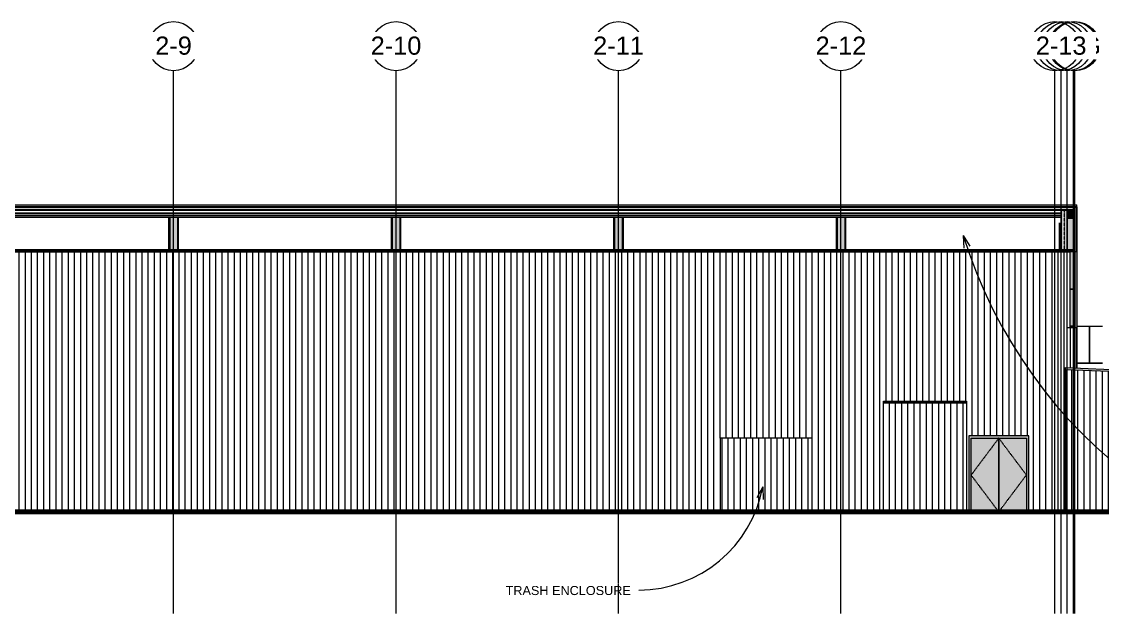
# Model space of a CAD drawing. Header units: inches. Extents: x 20478 to 36715, y -248 to 750.
# Drawn here: x 34503 to 35909, y -132 to 638 of the extents above; entities that cross this region are included whole.
import ezdxf

# ---------------------------------------------------------------- set-up
doc = ezdxf.new("R2010")
doc.units = ezdxf.units.IN
doc.header["$MEASUREMENT"] = 0
for name, pattern in [('Dash 1_16_', [0.125, 0.0625, -0.0625]), ('Grid Line 1_2_', [0.875, 0.5, -0.125, 0.125, -0.125]), ('Hidden 1_8_', [0.1875, 0.125, -0.0625])]:
    doc.linetypes.add(name, pattern=pattern)
for name, color, linetype, lineweight in [('A-CLNG', 13, 'Continuous', 13), ('A-DOOR', 31, 'Continuous', 13), ('A-DOOR-FRAM', 31, 'Continuous', 9), ('A-GLAZ-CWMG', 51, 'Continuous', 9), ('A-ROOF', 132, 'Continuous', 13), ('A-WALL-PATT', 111, 'Continuous', 13), ('C-TOPO', 7, 'Continuous', 9), ('G-ANNO-TEXT', 231, 'Continuous', 9), ('L-SITE-WALL', 31, 'Continuous', 13), ('S-BEAM', 12, 'Continuous', 9), ('S-COLS', 52, 'Continuous', 9), ('S-GRID', 1, 'Continuous', 9), ('S-GRID-IDEN', 1, 'Continuous', 9)]:
    doc.layers.add(name, color=color, linetype=linetype, lineweight=lineweight)
doc.styles.add('Arial', font='arial.ttf', dxfattribs={"height": 23.60479})
doc.styles.add('Arial_1', font='arial.ttf', dxfattribs={"height": 11.802395})
pattern_1 = [(90, (-84636.121, 0), (-8, 5e-16), [])]

# ---------------------------------------------------------------- blocks, each defined once
blk = doc.blocks.new('Girt_Z - 10_D-1076032-Elevation - North')
at = {"layer": 'S-BEAM'}
for points in [[(-22922.5, 142.6), (-22922.5, 144), (-23030.5, 144), (-23030.5, 142.6)], [(-22922.5, 142.1), (-22922.5, 142.6), (-23030.5, 142.6), (-23030.5, 142.1)], [(-23030.5, 142), (-22922.5, 142), (-22922.5, 142.1), (-23030.5, 142.1)]]:
    blk.add_hatch(color=256, dxfattribs=at).paths.add_polyline_path(points, flags=0)
for p, q in [((-23030.5, 142.6), (-22922.5, 142.6)), ((-23030.5, 142.1), (-22922.5, 142.1)), ((-23030.5, 142), (-22922.5, 142))]:
    blk.add_line(p, q, dxfattribs=at)
blk = doc.blocks.new('Girt_Z - 10_D-1074189-Elevation - North')
at = {"layer": 'S-BEAM'}
h = blk.add_hatch(color=256, dxfattribs=at)
h.paths.add_polyline_path([(-25266.6, 388.7), (-22799.9, 388.7), (-22799.9, 389.2), (-25977.1, 389.2), (-25977.1, 388.7), (-25275.3, 388.7)], flags=0)
h.paths.add_polyline_path([(-25981, 388.7), (-25980.8, 388.7), (-25980.8, 389.2), (-25981, 389.2)], flags=0)
h = blk.add_hatch(color=256, dxfattribs=at)
h.paths.add_polyline_path([(-22804.3, 386.4), (-22799.9, 386.4), (-22799.9, 388.7), (-25977.1, 388.7), (-25977.1, 386.4), (-22813, 386.4)], flags=0)
h.paths.add_polyline_path([(-25981, 386.4), (-25980.8, 386.4), (-25980.8, 388.7), (-25981, 388.7)], flags=0)
h = blk.add_hatch(color=256, dxfattribs=at)
h.paths.add_polyline_path([(-24428.6, 386.2), (-22799.9, 386.2), (-22799.9, 386.4), (-25977.1, 386.4), (-25977.1, 386.2), (-24437.2, 386.2)], flags=0)
h.paths.add_polyline_path([(-25981, 386.2), (-25980.8, 386.2), (-25980.8, 386.4), (-25981, 386.4), (-25981, 386.2)], flags=0)
h = blk.add_hatch(color=256, dxfattribs=at)
h.paths.add_polyline_path([(-23633.7, 386.1), (-22799.9, 386.2), (-22799.9, 386.2), (-25977.1, 386.2), (-25977.1, 386.1), (-23642.4, 386.1)], flags=0)
h.paths.add_polyline_path([(-25981, 386.1), (-25980.8, 386.2), (-25980.8, 386.2), (-25981, 386.2), (-25981, 386.1)], flags=0)
h = blk.add_hatch(color=256, dxfattribs=at)
h.paths.add_polyline_path([(-25981, 383.8), (-25980.8, 383.8), (-25980.8, 386.1), (-25981, 386.1), (-25981, 385.8)], flags=0)
h.paths.add_polyline_path([(-25977.1, 383.8), (-22799.9, 383.8), (-22799.9, 386.1), (-25977.1, 386.1), (-25977.1, 385.8)], flags=0)
h = blk.add_hatch(color=256, dxfattribs=at)
h.paths.add_polyline_path([(-25266.6, 383.4), (-22799.9, 383.4), (-22799.9, 383.8), (-25977.1, 383.8), (-25977.1, 383.4), (-25275.3, 383.4)], flags=0)
h.paths.add_polyline_path([(-25981, 383.4), (-25980.8, 383.4), (-25980.8, 383.8), (-25981, 383.8)], flags=0)
h = blk.add_hatch(color=256, dxfattribs=at)
h.paths.add_polyline_path([(-24402.7, 383.3), (-22799.9, 383.3), (-22799.9, 383.4), (-25977.1, 383.4), (-25977.1, 383.3), (-24411.3, 383.3)], flags=0)
h.paths.add_polyline_path([(-25981, 383.3), (-25980.8, 383.3), (-25980.8, 383.4), (-25981, 383.4)], flags=0)
for p, q in [((-25977.1, 389.2), (-22799.9, 389.2)), ((-25977.1, 388.7), (-22799.9, 388.7)), ((-25977.1, 386.2), (-22799.9, 386.2)), ((-25977.1, 386.1), (-22799.9, 386.1)), ((-25977.1, 383.8), (-22799.9, 383.8)), ((-25977.1, 383.4), (-22799.9, 383.4)), ((-25977.1, 383.3), (-22799.9, 383.3)), ((-22799.9, 389.2), (-22799.9, 388.7)), ((-22799.9, 388.7), (-22799.9, 386.4)), ((-22799.9, 386.4), (-22799.9, 386.2)), ((-22799.9, 386.2), (-22799.9, 386.1)), ((-22799.9, 386.1), (-22799.9, 383.8)), ((-22799.9, 383.8), (-22799.9, 383.4)), ((-22799.9, 383.4), (-22799.9, 383.3))]:
    blk.add_line(p, q, dxfattribs=at)
blk = doc.blocks.new('Girt_Z - 10_D-1076415-Elevation - North')
at = {"layer": 'S-BEAM'}
h = blk.add_hatch(color=256, dxfattribs=at)
h.paths.add_polyline_path([(-22787.7, 289.7), (-22781.6, 289.7), (-22781.6, 289.8), (-22787.7, 289.8)], flags=0)
h.paths.add_polyline_path([(-22781.5, 289.9), (-22781.4, 289.9), (-22781.4, 292.2), (-22782, 292.7), (-22782, 292.6), (-22781.5, 292.2)], flags=0)
for p, q in [((-22781.6, 289.8), (-22787.7, 289.8)), ((-22787.7, 289.7), (-22781.6, 289.7)), ((-22781.4, 292.2), (-22782, 292.7)), ((-22782, 292.7), (-22782, 292.6)), ((-22782, 292.6), (-22781.5, 292.2)), ((-22781.5, 292.2), (-22781.5, 289.9)), ((-22781.4, 289.9), (-22781.4, 292.2))]:
    blk.add_line(p, q, dxfattribs=at)
for radius, end in [(0.188, 0), (0.0782, 356.9576)]:
    blk.add_arc((-22781.6, 289.9), radius, 270, end, dxfattribs=at)
blk = doc.blocks.new('Rectangular Mullion - Profile_Polycarbonate_Upper and left-984191-Elevation - North')
at = {"layer": 'A-GLAZ-CWMG'}
for points in [[(-24376.7, 393.4), (-22783.6, 393.4), (-22783.6, 396.2), (-25977.1, 396.2), (-25977.1, 393.4), (-24385.4, 393.4)], [(-24385.4, 392.8), (-22783.6, 392.8), (-22783.6, 393.4), (-25977.1, 393.4), (-25977.1, 392.8), (-24394, 392.8)], [(-22783.6, 392.6), (-22783.6, 392.8), (-25977.1, 392.8), (-25977.1, 392.6), (-22787.1, 392.6)]]:
    blk.add_hatch(color=256, dxfattribs=at).paths.add_polyline_path(points, flags=0)
for p, q in [((-25977.1, 396.2), (-22783.6, 396.2)), ((-22783.6, 396.2), (-22783.6, 393.4)), ((-25977.1, 393.4), (-22783.6, 393.4)), ((-25977.1, 392.8), (-22783.6, 392.8)), ((-25977.1, 392.6), (-22783.6, 392.6)), ((-22783.6, 392.8), (-22783.6, 392.6))]:
    blk.add_line(p, q, dxfattribs=at)
blk = doc.blocks.new('Rectangular Mullion - Profile_Polycarbonate_Lower-984192-Elevation - North')
at = {"layer": 'A-GLAZ-CWMG'}
for points in [[(-22787.1, 340.5), (-22783.6, 340.5), (-22783.6, 340.7), (-25977.1, 340.7), (-25977.1, 340.5), (-22795.7, 340.5)], [(-22787.1, 340), (-22783.6, 340), (-22783.6, 340.5), (-25977.1, 340.5), (-25977.1, 340), (-22795.7, 340)], [(-24359.5, 338.5), (-22783.6, 338.5), (-22783.6, 340), (-25977.1, 340), (-25977.1, 338.5), (-24394, 338.5)]]:
    blk.add_hatch(color=256, dxfattribs=at).paths.add_polyline_path(points, flags=0)
for p, q in [((-22783.6, 340.7), (-25977.1, 340.7)), ((-22783.6, 340.5), (-25977.1, 340.5)), ((-22783.6, 340), (-25977.1, 340)), ((-22783.6, 338.5), (-25977.1, 338.5)), ((-22783.6, 340.7), (-22783.6, 340.5)), ((-22783.6, 340), (-22783.6, 338.5))]:
    blk.add_line(p, q, dxfattribs=at)
blk = doc.blocks.new('Rectangular Mullion - Profile_Polycarbonate_Upper and left-1078146-Elevation - North')
at = {"layer": 'A-GLAZ-CWMG'}
for points in [[(-22783.6, 338.5), (-22783.4, 338.5), (-22783.4, 396.2), (-22783.6, 396.2), (-22783.6, 338.9)], [(-22782.8, 338.5), (-22782.8, 396.2), (-22783.4, 396.2), (-22783.4, 338.5)], [(-22782.8, 338.5), (-22780, 338.5), (-22780, 396.2), (-22782.8, 396.2), (-22782.8, 338.9)]]:
    blk.add_hatch(color=256, dxfattribs=at).paths.add_polyline_path(points, flags=0)
for p, q in [((-22783.6, 396.2), (-22783.4, 396.2)), ((-22783.4, 396.2), (-22782.8, 396.2)), ((-22783.4, 396.2), (-22783.4, 338.5)), ((-22782.8, 396.2), (-22780, 396.2)), ((-22782.8, 396.2), (-22782.8, 338.5)), ((-22780, 396.2), (-22780, 338.5)), ((-22783.6, 393.4), (-22783.6, 340)), ((-22783.4, 338.5), (-22783.6, 338.5)), ((-22782.8, 338.5), (-22783.4, 338.5)), ((-22780, 338.5), (-22782.8, 338.5))]:
    blk.add_line(p, q, dxfattribs=at)
blk = doc.blocks.new('Rectangular Mullion - Profile_Polycarbonate_Upper and left-1075928-Elevation - North')
at = {"layer": 'A-GLAZ-CWMG'}
blk.add_hatch(color=256, dxfattribs=at).paths.add_polyline_path([(-22781, 240), (-22778.9, 240), (-22778.9, 396.7), (-22781, 396.7), (-22781, 396.2), (-22780, 396.2), (-22780, 338.5), (-22781, 338.5), (-22781, 245.2)], flags=0)
for p, q in [((-22781, 396.2), (-22781, 396.7)), ((-22778.9, 396.7), (-22781, 396.7)), ((-22778.9, 396.7), (-22778.9, 240)), ((-22781, 240), (-22781, 338.5))]:
    blk.add_line(p, q, dxfattribs=at)
blk = doc.blocks.new('Double-Flush - 72_ x 96_-983185-Elevation - North')
at = {"layer": 'A-DOOR'}
for points in [[(-22880.5, 0), (-22880.5, 96), (-22916.5, 96), (-22916.5, 0), (-22908, 0)], [(-22844.5, 0), (-22844.5, 96), (-22880.5, 96), (-22880.5, 0)]]:
    blk.add_hatch(color=256, dxfattribs=at).paths.add_polyline_path(points, flags=0)
at = {"layer": 'A-DOOR-FRAM', "lineweight": 13}
blk.add_hatch(color=256, dxfattribs=at).paths.add_polyline_path([(-22916.5, 0), (-22916.5, 96), (-22844.5, 96), (-22844.5, 0), (-22841.5, 0), (-22841.5, 99), (-22919.5, 99), (-22919.5, 0)], flags=0)
at = {"layer": 'A-DOOR', "linetype": 'Dash 1_16_', "lineweight": 9}
for p, q in [((-22880.5, 96), (-22916.5, 48)), ((-22844.5, 48), (-22880.5, 96)), ((-22880.5, 0), (-22916.5, 48)), ((-22880.5, 0), (-22844.5, 48))]:
    blk.add_line(p, q, dxfattribs=at)
at = {"layer": 'A-DOOR', "lineweight": 9}
for p, q in [((-22880.5, 96), (-22880.5, 0)), ((-22880.5, 0), (-22880.5, 96))]:
    blk.add_line(p, q, dxfattribs=at)
at = {"layer": 'A-DOOR-FRAM'}
for p, q in [((-22841.5, 99), (-22919.5, 99)), ((-22919.5, 99), (-22919.5, 0)), ((-22841.5, 0), (-22841.5, 99)), ((-22916.5, 96), (-22844.5, 96)), ((-22916.5, 0), (-22916.5, 96)), ((-22844.5, 96), (-22844.5, 0))]:
    blk.add_line(p, q, dxfattribs=at)
blk = doc.blocks.new('Girt_Z - 8_D-943826-Elevation - North')
at = {"layer": 'S-BEAM'}
for points in [[(-22787.1, 391.6), (-22783.6, 391.6), (-22783.6, 392.2), (-22791.4, 392.2), (-22791.4, 391.6)], [(-22787.1, 384.3), (-22783.6, 384.3), (-22783.6, 391.6), (-22791.4, 391.6), (-22791.4, 384.3)], [(-22783.6, 391.6), (-22783.6, 391.6), (-22791.4, 391.6), (-22791.4, 391.6), (-22787.1, 391.6)], [(-22783.6, 384.1), (-22783.6, 384.3), (-22791.4, 384.3), (-22791.4, 384.1), (-22787.1, 384.1)], [(-22787.1, 384), (-22783.6, 384), (-22783.6, 384.1), (-22791.4, 384.1), (-22791.4, 384)]]:
    blk.add_hatch(color=256, dxfattribs=at).paths.add_polyline_path(points, flags=0)
for p, q in [((-22791.4, 392.2), (-22783.6, 392.2)), ((-22783.6, 391.6), (-22791.4, 391.6)), ((-22783.6, 391.6), (-22791.4, 391.6)), ((-22783.6, 384), (-22791.4, 384))]:
    blk.add_line(p, q, dxfattribs=at)
blk = doc.blocks.new('Girt_Z - 8_D-V152-Elevation - North')
at = {"layer": 'S-BEAM'}
for points in [[(-22787.1, 381.8), (-22783.6, 381.8), (-22783.6, 384), (-22791.4, 384), (-22791.4, 381.8)], [(-22783.6, 381.6), (-22783.6, 381.8), (-22791.4, 381.8), (-22791.4, 381.6), (-22787.1, 381.6)], [(-22787.1, 381.5), (-22783.6, 381.5), (-22783.6, 381.6), (-22791.4, 381.6), (-22791.4, 381.5)]]:
    blk.add_hatch(color=256, dxfattribs=at).paths.add_polyline_path(points, flags=0)
blk.add_line((-22783.6, 381.5), (-22791.4, 381.5), dxfattribs=at)
blk = doc.blocks.new('overhead door - one-983186-Elevation - North')
at = {"layer": 'A-DOOR', "lineweight": 9}
h = blk.add_hatch(dxfattribs=at)
h.set_pattern_fill('FP_26', color=256, style=0, pattern_type=2)
h.set_pattern_definition([(90, (-81631.621, 0), (-8, 5e-16), [])])
h.paths.add_polyline_path([(-23030.5, 0), (-22922.5, 0), (-22922.5, 142), (-23030.5, 142), (-23030.5, 95.2)], flags=0)
blk = doc.blocks.new('columns and girder2 - one-V153-Elevation - North')
at = {"layer": 'S-BEAM'}
h = blk.add_hatch(color=256, dxfattribs=at)
h.paths.add_polyline_path([(-25396.2, 337.7), (-25395.9, 337.7), (-25395.9, 338.5), (-25396.9, 338.5), (-25396.9, 337.7)], flags=0)
h.paths.add_polyline_path([(-25407.9, 337.7), (-25406.9, 337.7), (-25406.9, 338.5), (-25407.9, 338.5)], flags=0)
h.paths.add_polyline_path([(-25395.9, 340.7), (-25395.9, 383.3), (-25396.9, 383.3), (-25396.9, 340.7), (-25396.2, 340.7)], flags=0)
h.paths.add_polyline_path([(-25406.9, 340.7), (-25406.9, 383.3), (-25407.9, 383.3), (-25407.9, 340.7)], flags=0)
h = blk.add_hatch(color=256, dxfattribs=at)
h.paths.add_polyline_path([(-25406.9, 337.7), (-25396.9, 337.7), (-25396.9, 338.5), (-25406.9, 338.5)], flags=0)
h.paths.add_polyline_path([(-25396.9, 340.7), (-25396.9, 383.3), (-25406.9, 383.3), (-25406.9, 340.7)], flags=0)
for p, q in [((-25407.9, 340.7), (-25407.9, 383.3)), ((-25406.9, 383.3), (-25406.9, 340.7)), ((-25396.9, 383.3), (-25396.9, 340.7)), ((-25395.9, 383.3), (-25395.9, 340.7)), ((-25407.9, 337.7), (-25407.9, 338.5)), ((-25406.9, 338.5), (-25406.9, 337.7)), ((-25396.9, 338.5), (-25396.9, 337.7)), ((-25395.9, 338.5), (-25395.9, 337.7))]:
    blk.add_line(p, q, dxfattribs=at)
blk = doc.blocks.new('W-Wide Flange-Column - B1-D-1075926-Elevation - North')
at = {"layer": 'S-COLS', "linetype": 'Hidden 1_8_'}
for p, q in [((-22795.5, 392.6), (-22795.5, 340.7)), ((-22795.2, 340.7), (-22795.2, 392.6)), ((-22795.5, 338.5), (-22795.5, 337.7)), ((-22795.2, 337.7), (-22795.2, 338.5))]:
    blk.add_line(p, q, dxfattribs=at)
blk = doc.blocks.new('Girt_Z - 10_D-1076347-Elevation - North')
at = {"layer": 'S-BEAM'}
h = blk.add_hatch(color=256, dxfattribs=at)
h.paths.add_polyline_path([(-22787.7, 241.4), (-22781.6, 241.4), (-22781.6, 241.6), (-22787.7, 241.5)], flags=0)
h.paths.add_polyline_path([(-22781.5, 241.6), (-22781.4, 241.6), (-22781.4, 244), (-22782, 244.5), (-22782, 244.4), (-22781.5, 243.9)], flags=0)
for p, q in [((-22781.6, 241.6), (-22787.7, 241.6)), ((-22787.7, 241.4), (-22781.6, 241.4)), ((-22781.4, 244), (-22782, 244.5)), ((-22782, 244.5), (-22782, 244.4)), ((-22782, 244.4), (-22781.5, 243.9)), ((-22781.5, 243.9), (-22781.5, 241.6)), ((-22781.4, 241.6), (-22781.4, 244))]:
    blk.add_line(p, q, dxfattribs=at)
for radius, end in [(0.188, 0), (0.0782, 356.9576)]:
    blk.add_arc((-22781.6, 241.6), radius, 270, end, dxfattribs=at)
blk = doc.blocks.new('Grid - Grid Head - Circle-14747-Elevation - North')
at = {"layer": 'S-GRID-IDEN'}
blk.add_circle((-23085.9, 605.8), 32, dxfattribs=at)

msp = doc.modelspace()

# ---------------------------------------------------------------- hatches: boundary and pattern name
at = {"layer": 'A-ROOF'}
for points in [[(35608.86613, 396.7798), (35876.21554, 396.7798), (35876.21554, 399.65729), (32367.48507, 399.65729), (32367.48507, 396.7798), (35332.39946, 396.7798)], [(36658.96554, 151.75), (36658.96554, 154.62749), (35861.08077, 187.87269), (35861.08077, 184.9952), (36645.61613, 152.30623)]]:
    msp.add_hatch(color=256, dxfattribs=at).paths.add_polyline_path(points, flags=0)
h = msp.add_hatch(color=256, dxfattribs=at)
h.paths.add_polyline_path([(32367.48507, 342.13397), (32367.60616, 342.13397), (32367.60616, 349.77839), (32371.21554, 349.77839), (32371.21554, 396.75897), (32674.09054, 396.75897), (32674.09054, 396.20688), (35874.08954, 396.21616), (35874.08954, 396.65066), (35876.21554, 396.65066), (35876.21554, 396.7798), (32367.48507, 396.7798), (32367.48507, 349.02774)], flags=0)
h.paths.add_polyline_path([(35863.71554, 392.18797), (35871.4739, 392.18797), (35871.4739, 392.59416), (35863.71554, 392.59416)], flags=0)
at = {"layer": 'A-WALL-PATT', "lineweight": 9}
h = msp.add_hatch(dxfattribs=at)
h.set_pattern_fill('FP_22', color=256, style=0, pattern_type=2)
h.set_pattern_definition(pattern_1)
h.paths.add_polyline_path([(32674.09054, 144.75), (35861.21554, 144.75), (35861.21554, 184.98958), (35861.08077, 184.9952), (35861.08077, 187.87269), (35863.71554, 187.76291), (35863.71554, 240), (35867.43707, 240), (35867.43707, 337.75), (32674.09054, 337.75), (32674.09054, 245.1607)], flags=0)
h = msp.add_hatch(dxfattribs=at)
h.set_pattern_fill('FP_22', color=256, style=0, pattern_type=2)
h.set_pattern_definition(pattern_1)
h.paths.add_polyline_path([(35876.21554, 187.24208), (35876.21554, 240), (35863.71554, 240), (35863.71554, 187.76291), (35868.05363, 187.58216)], flags=0)
h = msp.add_hatch(dxfattribs=at)
h.set_pattern_fill('FP_21', color=256, style=0, pattern_type=2)
h.set_pattern_definition([(90, (-81258.62, 675.75), (-193, -193), [48, -145]), (180, (-81258.62, 675.75), (-2e-14, -193), [96.25, -96.75]), (270, (-81354.87, 723.75), (-193, -193), [48, -145]), (180, (-81258.62, 723.75), (-2e-14, -193), [96.25, -96.75]), (270, (-81355.12, 723.75), (-193, -193), [48, -145]), (180, (-81355.12, 723.75), (-2e-14, -193), [96.25, -96.75]), (90, (-81451.37, 675.75), (-193, -193), [48, -145]), (180, (-81355.12, 675.75), (-2e-14, -193), [96.25, -96.75]), (90, (-81306.62, 724), (-193, -193), [48, -145]), (180, (-81258.37, 724), (-2e-14, -193), [48.25, -144.75]), (180, (-81258.37, 772), (-2e-14, -193), [48.25, -144.75]), (90, (-81403.12, 724), (-193, -193), [48, -145]), (180, (-81306.87, 724), (-2e-14, -193), [96.25, -96.75]), (270, (-81306.87, 772), (-193, -193), [48, -145]), (180, (-81306.87, 772), (-2e-14, -193), [96.25, -96.75]), (180, (-81403.37, 724), (-2e-14, -193), [48, -145]), (270, (-81403.37, 772), (-193, -193), [48, -145]), (180, (-81403.37, 772), (-2e-14, -193), [48, -145]), (90, (-81258.62, 772.25), (-193, -193), [48, -145]), (180, (-81258.62, 772.25), (-2e-14, -193), [96.25, -96.75]), (270, (-81354.87, 820.25), (-193, -193), [48, -145]), (180, (-81258.62, 820.25), (-2e-14, -193), [96.25, -96.75]), (270, (-81355.12, 820.25), (-193, -193), [48, -145]), (180, (-81355.12, 820.25), (-2e-14, -193), [96.25, -96.75]), (270, (-81451.37, 820.25), (-193, -193), [48, -145]), (180, (-81355.12, 772.25), (-2e-14, -193), [96.25, -96.75]), (90, (-81306.62, 820.5), (-193, -193), [48, -145]), (180, (-81258.37, 820.5), (-2e-14, -193), [48.25, -144.75]), (180, (-81258.37, 868.5), (-2e-14, -193), [48.25, -144.75]), (90, (-81403.12, 820.5), (-193, -193), [48, -145]), (180, (-81306.87, 820.5), (-2e-14, -193), [96.25, -96.75]), (270, (-81306.87, 868.5), (-193, -193), [48, -145]), (180, (-81306.87, 868.5), (-2e-14, -193), [96.25, -96.75]), (180, (-81403.37, 820.5), (-2e-14, -193), [48, -145]), (270, (-81403.37, 868.5), (-193, -193), [48, -145]), (180, (-81403.37, 868.5), (-2e-14, -193), [48, -145])])
h.paths.add_polyline_path([(36593.46554, 157.35666), (36593.46554, 158.24389), (35998.04883, 183.07714), (35976.17394, 183.07714), (36593.42553, 157.35833)], flags=0)
h.paths.add_polyline_path([(35909.40304, 185.85927), (35909.40304, 241.25), (35876.21554, 241.25), (35876.21554, 187.24208), (35885.3328, 186.86219)], flags=0)
h = msp.add_hatch(dxfattribs=at)
h.set_pattern_fill('FP_25', color=256, style=0, pattern_type=2)
h.set_pattern_definition([(90, (-81218.496, 0), (-8, 5e-16), [])])
h.paths.add_polyline_path([(35868.05363, 0), (36099.84054, 0), (36099.84054, 175.04688), (35861.21554, 184.98958), (35861.21554, 0)], flags=0)
h = msp.add_hatch(dxfattribs=at)
h.set_pattern_fill('FP_22', color=256, style=0, pattern_type=2)
h.set_pattern_definition(pattern_1)
h.paths.add_polyline_path([(32725.34054, 0), (35411.87054, 0), (35411.87054, 96), (35531.87054, 96), (35531.87054, 0), (35624.59054, 0), (35624.59054, 144), (35732.59054, 144), (35732.59054, 0), (35735.59054, 0), (35735.59054, 99), (35813.59054, 99), (35813.59054, 0), (35861.21554, 0), (35861.21554, 144.75), (32674.09054, 144.75), (32674.09054, 0), (32683.34054, 0), (32683.34054, 99), (32725.34054, 99), (32725.34054, 95.15003)], flags=0)
h = msp.add_hatch(dxfattribs=at)
h.set_pattern_fill('FP_28', color=256, style=0, pattern_type=2)
h.set_pattern_definition([(90, (-81897.591, 0), (-8, 5e-16), [])])
h.paths.add_polyline_path([(35454.05967, 0), (35531.87054, 0), (35531.87054, 96), (35411.87054, 96), (35411.87054, 0)], flags=0)
at = {"layer": 'L-SITE-WALL'}
h = msp.add_hatch(color=256, dxfattribs=at)
h.paths.add_polyline_path([(35868.05363, 240), (35874.08954, 240), (35874.08954, 338.5), (35863.71554, 338.5), (35863.71554, 337.75), (35867.43707, 337.75), (35867.43707, 289.80469), (35873.52809, 289.80469), (35873.52804, 289.69531), (35867.43707, 289.69531), (35867.43707, 241.55469), (35873.52809, 241.55469), (35873.52804, 241.44531), (35867.43707, 241.44531), (35867.43707, 240)], flags=0)
h.paths.add_polyline_path([(35873.60616, 241.62872), (35873.60616, 243.949), (35873.0707, 244.3983), (35873.141, 244.48209), (35873.71554, 243.949), (35873.71554, 241.63281)], flags=0)
h.paths.add_polyline_path([(35873.60616, 289.87872), (35873.60616, 292.199), (35873.0707, 292.6483), (35873.141, 292.73209), (35873.71554, 292.199), (35873.71554, 289.88281)], flags=0)
h.paths.add_polyline_path([(35868.05363, 340.744), (35871.4739, 340.744), (35871.4739, 381.48892), (35863.71554, 381.48892), (35863.71554, 340.744)], flags=0)
at = {"layer": 'S-COLS'}
h = msp.add_hatch(color=256, dxfattribs=at)
h.paths.add_polyline_path([(35855.71554, 337.75), (35863.71554, 337.75), (35863.71554, 338.5), (35855.71554, 338.5)], flags=0)
h.paths.add_polyline_path([(35855.71554, 340.744), (35863.71554, 340.744), (35863.71554, 392.59416), (35855.71554, 392.59416), (35855.71554, 343.6052)], flags=0)
h = msp.add_hatch(color=256, dxfattribs=at)
h.paths.add_polyline_path([(35852.96554, 337.75), (35853.39913, 337.75), (35853.39913, 338.5), (35852.96554, 338.5)], flags=0)
h.paths.add_polyline_path([(35853.39913, 340.744), (35853.39913, 376.19842), (35852.96554, 376.19842), (35852.96554, 340.744)], flags=0)
h = msp.add_hatch(color=256, dxfattribs=at)
h.paths.add_polyline_path([(35853.9145, 337.75), (35854.09054, 337.75), (35854.09054, 338.5), (35853.39913, 338.5), (35853.45194, 337.75), (35853.7659, 337.75)], flags=0)
h.paths.add_polyline_path([(35853.39913, 340.744), (35854.09054, 340.744), (35854.09054, 376.03778), (35853.39913, 376.06659), (35853.39913, 343.6052)], flags=0)
h = msp.add_hatch(color=256, dxfattribs=at)
h.paths.add_polyline_path([(35855.71554, 337.75), (35855.71554, 338.5), (35854.09054, 338.5), (35854.09054, 337.75), (35854.2099, 337.75)], flags=0)
h.paths.add_polyline_path([(35854.09054, 340.744), (35855.71554, 340.744), (35855.71554, 376.03778), (35854.09054, 376.03778), (35854.09054, 343.6052)], flags=0)

# ---------------------------------------------------------------- linework, layer by layer
at = {"layer": 'A-CLNG'}
msp.add_line((35855.71554, 386.44842), (35855.21572, 386.44842), dxfattribs=at)
at = {"layer": 'A-ROOF'}
for p, q in [((32367.48507, 399.65729), (35876.21554, 399.65729)), ((35876.21554, 396.7798), (32367.48507, 396.7798)), ((35876.21554, 396.65066), (35876.21554, 399.65729)), ((35861.08077, 187.87269), (36682.71554, 153.63791)), ((35861.08077, 187.87269), (35861.08077, 184.9952)), ((36682.71554, 150.76042), (35861.08077, 184.9952))]:
    msp.add_line(p, q, dxfattribs=at)
at = {"layer": 'C-TOPO', "lineweight": 70}
for p, q in [((32291.26613, 0), (35454.05967, 0)), ((35454.05967, 0), (36185.03903, 0))]:
    msp.add_line(p, q, dxfattribs=at)
at = {"layer": 'C-TOPO'}
for q in [(32291.26613, 0), (36185.03984, 0)]:
    msp.add_line((35454.05938, 0), q, dxfattribs=at)
at = {"layer": 'G-ANNO-TEXT', "color": 145}
for p, q in [((35728.08996, 359.75614), (35737.12081, 345.87004)), ((35728.08996, 359.75614), (35728.96786, 343.215)), ((35467.49985, 32.70824), (35459.65408, 18.11975)), ((35467.49985, 32.70824), (35467.99946, 16.15136))]:
    msp.add_line(p, q, dxfattribs=at)
for centre, radius, start, end in [((36334.71407, 548.89242), 635.42532, 197.31669361, 270), ((35306.07844, 62.56267), 164.15894, 270, 349.52171145)]:
    msp.add_arc(centre, radius, start, end, dxfattribs=at)
at = {"layer": 'L-SITE-WALL'}
for p, q in [((35867.43707, 337.75), (32674.09054, 337.75)), ((35867.43707, 240), (35867.43707, 337.75)), ((35863.71554, 187.76291), (35863.71554, 240)), ((35863.71554, 240), (35876.21554, 240)), ((35909.40304, 241.25), (35876.21554, 241.25)), ((35876.21554, 240), (35876.21554, 187.24208)), ((35861.21554, 184.98958), (35861.21554, 0)), ((35624.59054, 0), (35624.59054, 144)), ((35624.59054, 144), (35732.59054, 144)), ((35732.59054, 144), (35732.59054, 0)), ((35531.87054, 96), (35411.87054, 96)), ((35411.87054, 96), (35411.87054, 0)), ((35531.87054, 0), (35531.87054, 96))]:
    msp.add_line(p, q, dxfattribs=at)
at = {"layer": 'S-COLS'}
for p, q in [((35855.71554, 392.59416), (35855.71554, 340.744)), ((35863.71554, 392.59416), (35863.71554, 340.744)), ((35852.96554, 376.19842), (35852.96554, 340.744)), ((35853.39913, 376.19842), (35853.39913, 340.744)), ((35852.96554, 338.5), (35852.96554, 337.75)), ((35853.39913, 338.5), (35853.39913, 337.75)), ((35855.71554, 338.5), (35855.71554, 337.75)), ((35863.71554, 338.5), (35863.71554, 337.75))]:
    msp.add_line(p, q, dxfattribs=at)
at = {"layer": 'S-GRID', "linetype": 'Grid Line 1_2_'}
for p, q in [((34700.71554, -132), (34700.71554, 573.76478)), ((34700.71554, -132), (34700.71554, 573.76478)), ((34990.21554, -132), (34990.21554, 573.76478)), ((34990.21554, -132), (34990.21554, 573.76478)), ((35279.71554, -132), (35279.71554, 573.76478)), ((35569.21554, -132), (35569.21554, 573.76478)), ((35569.21554, -132), (35569.21554, 573.76478)), ((35847.71554, -132), (35847.71554, 573.76478)), ((35855.71554, -132), (35855.71554, 573.76478)), ((35855.71554, -132), (35855.71554, 573.76478)), ((35863.71554, -132), (35863.71554, 573.76478)), ((35863.71554, -132), (35863.71554, 573.76478)), ((35871.71554, -132), (35871.71554, 573.76478)), ((35873.71554, -132), (35873.71554, 573.76478))]:
    msp.add_line(p, q, dxfattribs=at)

# ---------------------------------------------------------------- block references
at = {"layer": 'A-DOOR'}
for name in ['overhead door - one-983186-Elevation - North', 'Double-Flush - 72_ x 96_-983185-Elevation - North']:
    msp.add_blockref(name, (58655.10576, 0), dxfattribs=at)
at = {"layer": 'A-GLAZ-CWMG'}
for name in ['Rectangular Mullion - Profile_Polycarbonate_Upper and left-984191-Elevation - North', 'Rectangular Mullion - Profile_Polycarbonate_Upper and left-1078146-Elevation - North', 'Rectangular Mullion - Profile_Polycarbonate_Upper and left-1075928-Elevation - North', 'Rectangular Mullion - Profile_Polycarbonate_Lower-984192-Elevation - North']:
    msp.add_blockref(name, (58655.10576, 0), dxfattribs=at)
at = {"layer": 'S-BEAM'}
for name, p in [('Girt_Z - 10_D-1074189-Elevation - North', (58655.10576, 0)), ('columns and girder2 - one-V153-Elevation - North', (60102.60576, 0)), ('columns and girder2 - one-V153-Elevation - North', (60392.10576, 0)), ('columns and girder2 - one-V153-Elevation - North', (60681.60576, 0)), ('columns and girder2 - one-V153-Elevation - North', (60971.10576, 0)), ('Girt_Z - 8_D-943826-Elevation - North', (58655.10576, 0)), ('Girt_Z - 8_D-V152-Elevation - North', (58655.10576, 0)), ('Girt_Z - 10_D-1076415-Elevation - North', (58655.10576, 0)), ('Girt_Z - 10_D-1076347-Elevation - North', (58655.10576, 0)), ('Girt_Z - 10_D-1076032-Elevation - North', (58655.10576, 0))]:
    msp.add_blockref(name, p, dxfattribs=at)
at = {"layer": 'S-COLS', "linetype": 'Hidden 1_8_'}
msp.add_blockref('W-Wide Flange-Column - B1-D-1075926-Elevation - North', (58655.10576, 0), dxfattribs=at)
at = {"layer": 'S-GRID-IDEN'}
for p in [(57786.60576, 0), (58076.10576, 0), (58365.60576, 0), (58655.10576, 0), (58933.60576, 0)]:
    msp.add_blockref('Grid - Grid Head - Circle-14747-Elevation - North', p, dxfattribs=at)

# ---------------------------------------------------------------- next in the draw order: texts
at = {"layer": 'G-ANNO-TEXT', "color": 145, "insert": (35295.83844, -96.34773), "char_height": 11.8023952, "width": 193.824, "attachment_point": 3, "line_spacing_factor": 0.938532, "style": 'Arial_1', "bg_fill": 3, "box_fill_scale": 1.25, "bg_fill_color": 0, "bg_fill_transparency": 0}
msp.add_mtext('TRASH ENCLOSURE', dxfattribs=at)
at = {"layer": 'S-GRID-IDEN', "char_height": 23.60479, "attachment_point": 2, "line_spacing_factor": 0.938532, "style": 'Arial', "bg_fill": 3, "box_fill_scale": 1.25, "bg_fill_color": 0, "bg_fill_transparency": 0}
for s, insert, width in [('1-9', (34700.70939, 618.34727), 56.736), ('1-10', (34990.20939, 618.34727), 78.624), ('1-11', (35279.70939, 618.34727), 78.624), ('1-12', (35569.20939, 618.34727), 78.624), ('3-E.G', (35847.70939, 618.34727), 102.528)]:
    msp.add_mtext(s, dxfattribs=dict(at, insert=insert, width=width))

# ---------------------------------------------------------------- next in the draw order: linework, layer by layer
at = {"layer": 'S-GRID', "linetype": 'Grid Line 1_2_'}
msp.add_line((35279.71554, -132), (35279.71554, 573.76478), dxfattribs=at)

# ---------------------------------------------------------------- next in the draw order: block references
at = {"layer": 'S-GRID-IDEN'}
for p in [(57786.60576, 0), (58076.10576, 0), (58365.60576, 0), (58655.10576, 0), (58941.60576, 0)]:
    msp.add_blockref('Grid - Grid Head - Circle-14747-Elevation - North', p, dxfattribs=at)

# ---------------------------------------------------------------- next in the draw order: texts
at = {"layer": 'S-GRID-IDEN', "char_height": 23.60479, "attachment_point": 2, "line_spacing_factor": 0.938532, "style": 'Arial', "bg_fill": 3, "box_fill_scale": 1.25, "bg_fill_color": 0, "bg_fill_transparency": 0}
for s, insert, width in [('2-9', (34700.70939, 618.34727), 56.736), ('2-10', (34990.20939, 618.34727), 78.624), ('2-11', (35279.70939, 618.34727), 78.624), ('2-12', (35569.20939, 618.34727), 78.624), ('3-E', (35855.70939, 618.34727), 61.056)]:
    msp.add_mtext(s, dxfattribs=dict(at, insert=insert, width=width))

# ---------------------------------------------------------------- next in the draw order: block references
at = {"layer": 'S-GRID-IDEN'}
msp.add_blockref('Grid - Grid Head - Circle-14747-Elevation - North', (58949.60576, 0), dxfattribs=at)

# ---------------------------------------------------------------- next in the draw order: texts
at = {"layer": 'S-GRID-IDEN', "insert": (35863.70939, 618.34727), "char_height": 23.60479, "width": 78.624, "attachment_point": 2, "line_spacing_factor": 0.938532, "style": 'Arial', "bg_fill": 3, "box_fill_scale": 1.25, "bg_fill_color": 0, "bg_fill_transparency": 0}
msp.add_mtext('1-13', dxfattribs=at)

# ---------------------------------------------------------------- next in the draw order: block references
at = {"layer": 'S-GRID-IDEN'}
msp.add_blockref('Grid - Grid Head - Circle-14747-Elevation - North', (58959.60576, 0), dxfattribs=at)

# ---------------------------------------------------------------- next in the draw order: texts
at = {"layer": 'S-GRID-IDEN', "insert": (35873.70939, 618.34727), "char_height": 23.60479, "width": 120.096, "attachment_point": 2, "line_spacing_factor": 0.938532, "style": 'Arial', "bg_fill": 3, "box_fill_scale": 1.25, "bg_fill_color": 0, "bg_fill_transparency": 0}
msp.add_mtext('1-13.G', dxfattribs=at)

# ---------------------------------------------------------------- next in the draw order: block references
at = {"layer": 'S-GRID-IDEN'}
msp.add_blockref('Grid - Grid Head - Circle-14747-Elevation - North', (58957.60576, 0), dxfattribs=at)

# ---------------------------------------------------------------- next in the draw order: texts
at = {"layer": 'S-GRID-IDEN', "insert": (35871.70939, 618.34727), "char_height": 23.60479, "width": 63.072, "attachment_point": 2, "line_spacing_factor": 0.938532, "style": 'Arial', "bg_fill": 3, "box_fill_scale": 1.25, "bg_fill_color": 0, "bg_fill_transparency": 0}
msp.add_mtext('3-D', dxfattribs=at)

# ---------------------------------------------------------------- next in the draw order: block references
at = {"layer": 'S-GRID-IDEN'}
msp.add_blockref('Grid - Grid Head - Circle-14747-Elevation - North', (58949.60576, 0), dxfattribs=at)

# ---------------------------------------------------------------- next in the draw order: texts
at = {"layer": 'S-GRID-IDEN', "insert": (35863.70939, 618.34727), "char_height": 23.60479, "width": 104.544, "attachment_point": 2, "line_spacing_factor": 0.938532, "style": 'Arial', "bg_fill": 3, "box_fill_scale": 1.25, "bg_fill_color": 0, "bg_fill_transparency": 0}
msp.add_mtext('3-D.G', dxfattribs=at)

# ---------------------------------------------------------------- next in the draw order: block references
at = {"layer": 'S-GRID-IDEN'}
msp.add_blockref('Grid - Grid Head - Circle-14747-Elevation - North', (58941.60576, 0), dxfattribs=at)

# ---------------------------------------------------------------- next in the draw order: texts
at = {"layer": 'S-GRID-IDEN', "insert": (35855.70939, 618.34727), "char_height": 23.60479, "width": 78.624, "attachment_point": 2, "line_spacing_factor": 0.938532, "style": 'Arial', "bg_fill": 3, "box_fill_scale": 1.25, "bg_fill_color": 0, "bg_fill_transparency": 0}
msp.add_mtext('2-13', dxfattribs=at)

doc.saveas('drawing.dxf')
